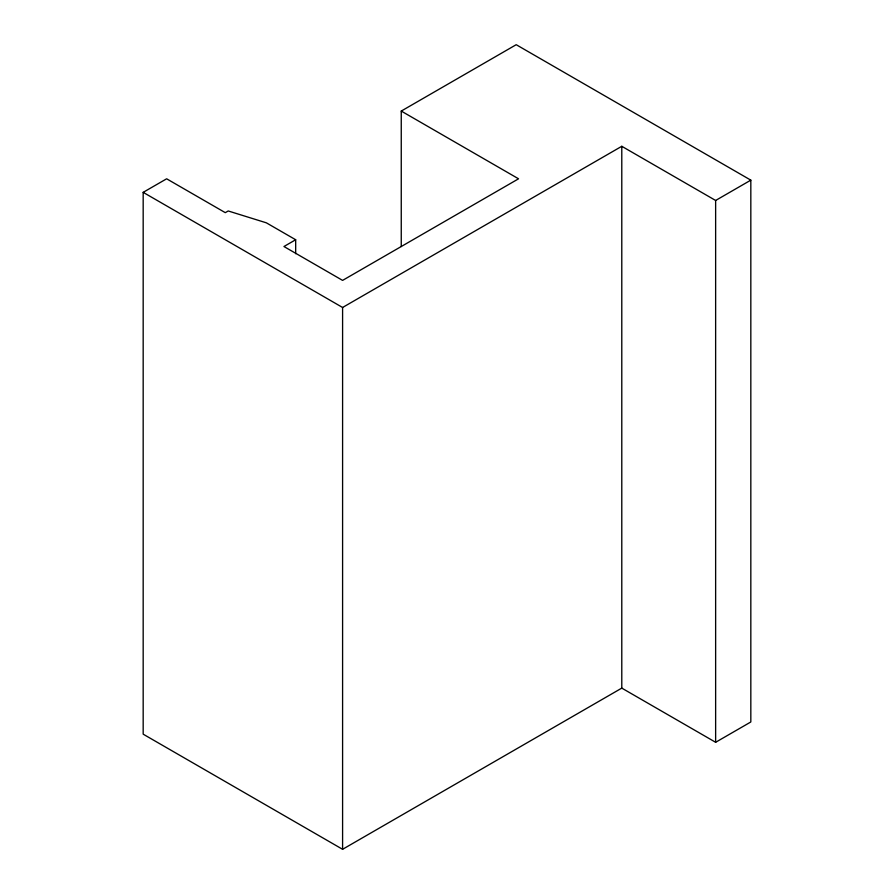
<?xml version="1.0" encoding="UTF-8"?>
<svg xmlns="http://www.w3.org/2000/svg" width="894" height="894" viewBox="0 0 894 894"><rect width="100%" height="100%" fill="white"/><g stroke="black" fill="none" stroke-linecap="round" stroke-linejoin="round"><path stroke-width="1.34" d="M401.25 246.532L401.25 111.068L516.207 44.7L750.826 180.152L750.826 721.972L715.636 742.288L621.788 688.112L342.592 849.3L143.174 734.164L143.174 192.344L166.642 178.8L225.288 212.66L228.227 210.973L266.345 222.818L295.679 239.748L295.679 253.717M295.679 239.748L283.946 246.52L342.592 280.392L518.554 178.8L401.25 111.068M143.174 192.344L342.592 307.48L621.788 146.292L715.636 200.468L750.826 180.152M715.636 200.468L715.636 742.288M621.788 146.292L621.788 688.112M342.592 307.48L342.592 849.3"/></g></svg>
